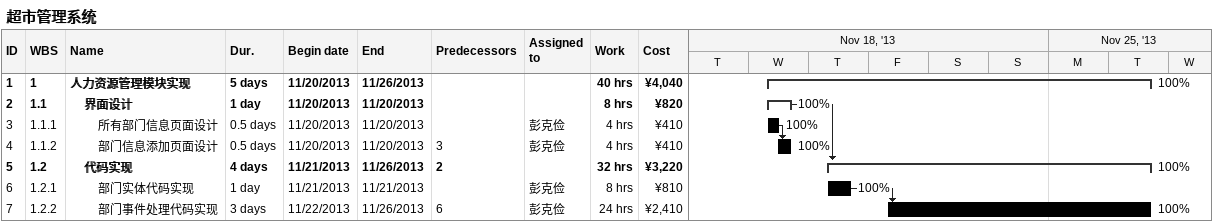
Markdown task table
超市管理系统

| ID | WBS | Task | Duration | Start | Finish | Predecessors | Resources | % complete | Work (h) | Cost (¥) |
|---|---|---|---|---|---|---|---|---|---|---|
| 1 | 1 | **人力资源管理模块实现** | 5d | 2013-11-20 | 2013-11-26 |  |  | 100 | 40 | 4040 |
| 2 | 1.1 | **界面设计** | 1d | 2013-11-20 | 2013-11-20 |  |  | 100 | 8 | 820 |
| 3 | 1.1.1 | 所有部门信息页面设计 | 0.5d | 2013-11-20 | 2013-11-20 |  | 彭克俭 | 100 | 4 | 410 |
| 4 | 1.1.2 | 部门信息添加页面设计 | 0.5d | 2013-11-20 | 2013-11-20 | 3 | 彭克俭 | 100 | 4 | 410 |
| 5 | 1.2 | **代码实现** | 4d | 2013-11-21 | 2013-11-26 | 2 |  | 100 | 32 | 3220 |
| 6 | 1.2.1 | 部门实体代码实现 | 1d | 2013-11-21 | 2013-11-21 |  | 彭克俭 | 100 | 8 | 810 |
| 7 | 1.2.2 | 部门事件处理代码实现 | 3d | 2013-11-22 | 2013-11-26 | 6 | 彭克俭 | 100 | 24 | 2410 |
